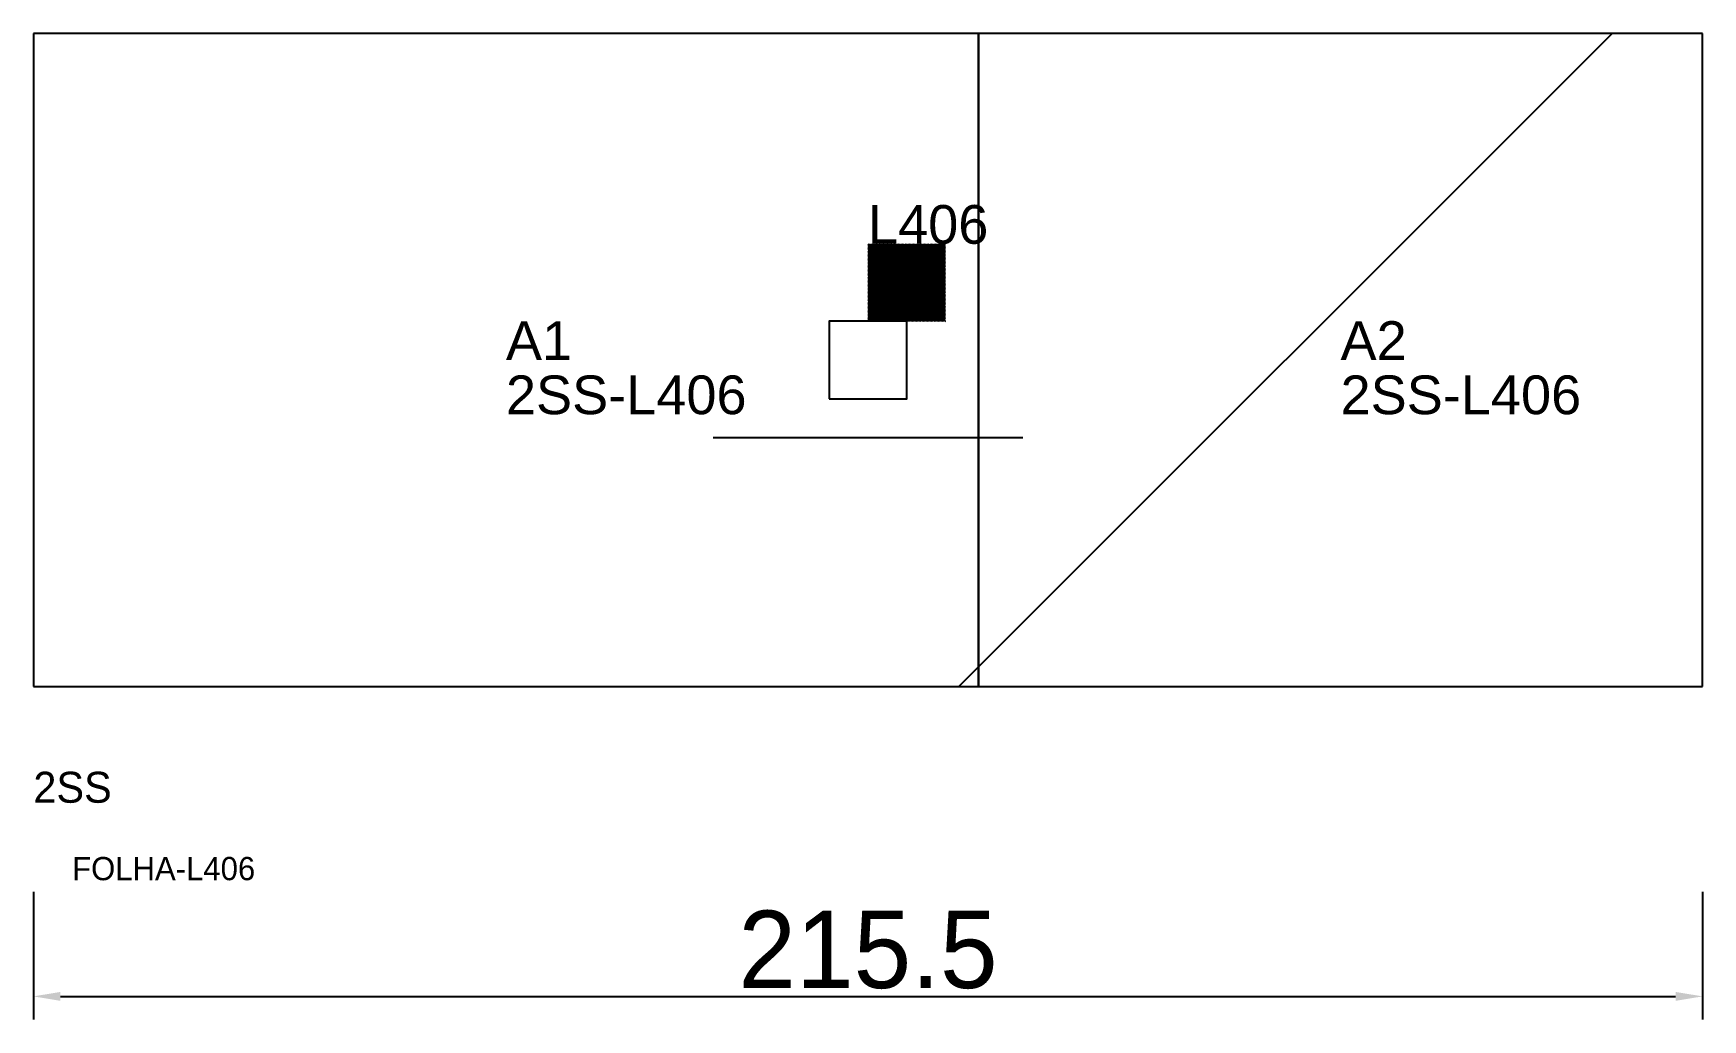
# Model space of a CAD drawing. Header units: metres. Extents: x 222 to 438, y 74 to 202.
import ezdxf

# ---------------------------------------------------------------- set-up
doc = ezdxf.new("R2010")
doc.units = ezdxf.units.M
for name, color, linetype in [('3', 3, 'CONTINUOUS'), ('AUX00', 7, 'CONTINUOUS'), ('COTA', 241, 'CONTINUOUS'), ('FOLHA', 255, 'CONTINUOUS'), ('Hachura', 251, 'CONTINUOUS'), ('NOMENCLATURA', 7, 'CONTINUOUS'), ('Nível', 160, 'CONTINUOUS'), ('Painéis', 200, 'CONTINUOUS'), ('Pilares', 5, 'CONTINUOUS'), ('REAPROVEITAMENTO', 251, 'CONTINUOUS'), ('SARR_2.2x7', 40, 'CONTINUOUS')]:
    doc.layers.add(name, color=color, linetype=linetype)
doc.styles.add('ARIAL', font='Arial.ttf')
doc.styles.add('STR_STANDARD', font='arial.ttf')
doc.dimstyles.new('EZ DXF', dxfattribs={"dimtxt": 10, "dimasz": 3.5, "dimexe": 3, "dimexo": 1.5, "dimgap": 1, "dimtad": 1, "dimdec": 1, "dimdsep": 46, "dimcen": 2.5, "dimazin": 3, "dimtfac": 1, "dimtmove": 0, "dimatfit": 3})

msp = doc.modelspace()

# ---------------------------------------------------------------- hatches: boundary and pattern name
at = {"layer": 'Hachura'}
h = msp.add_hatch(dxfattribs=at)
h.set_pattern_fill('ANSI31', scale=50)
h.paths.add_polyline_path([(222.2, 117.17), (437.68, 117.17), (437.68, 201.5), (222.2, 201.5)])
h = msp.add_hatch(dxfattribs=at)
h.set_pattern_fill('ANSI31', scale=50)
h.paths.add_polyline_path([(222.2, 117.17), (437.68, 117.17), (437.68, 201.5), (222.2, 201.5)])
at = {"layer": 'Reaproveitamento'}
h = msp.add_hatch(dxfattribs=at)
h.set_pattern_fill('SOLID')
h.paths.add_polyline_path([(329.94, 164.335), (339.94, 164.335), (339.94, 174.335), (329.94, 174.335)])
h = msp.add_hatch(dxfattribs=at)
h.set_pattern_fill('SOLID')
h.paths.add_polyline_path([(329.94, 164.335), (339.94, 164.335), (339.94, 174.335), (329.94, 174.335)])

# ---------------------------------------------------------------- linework, layer by layer
at = {"layer": '3'}
msp.add_lwpolyline([(344.2, 117.17), (344.2, 201.5)], close=True, dxfattribs=at)
msp.add_lwpolyline([(344.2, 117.17), (344.2, 201.5)], close=True, dxfattribs=at)
at = {"layer": 'Painéis', "color": 200}
for p, q in [((437.68, 201.5), (222.2, 201.5)), ((222.2, 201.5), (222.2, 117.17)), ((437.68, 201.5), (222.2, 201.5)), ((222.2, 201.5), (222.2, 117.17)), ((437.68, 117.17), (437.68, 201.5)), ((437.68, 117.17), (437.68, 201.5)), ((222.2, 117.17), (437.68, 117.17)), ((222.2, 117.17), (437.68, 117.17))]:
    msp.add_line(p, q, dxfattribs=at)
at = {"layer": 'Pilares'}
msp.add_lwpolyline([(324.94, 154.335), (334.94, 154.335), (334.94, 164.335), (324.94, 164.335)], close=True, dxfattribs=at)
msp.add_lwpolyline([(324.94, 154.335), (334.94, 154.335), (334.94, 164.335), (324.94, 164.335)], close=True, dxfattribs=at)
at = {"layer": 'SARR_2.2x7'}
msp.add_line((309.94, 149.335), (349.94, 149.335), dxfattribs=at)
msp.add_line((309.94, 149.335), (349.94, 149.335), dxfattribs=at)

# ---------------------------------------------------------------- texts
at = {"layer": '3', "style": 'STR_STANDARD'}
for s, p in [('A1', (283.2, 159.335)), ('A1', (283.2, 159.335)), ('A2', (390.94, 159.335)), ('A2', (390.94, 159.335))]:
    msp.add_text(s, height=5, dxfattribs=at).set_placement(p)
at = {"layer": 'AUX00', "style": 'STR_STANDARD'}
for p in [(283.2, 152.335), (283.2, 152.335), (390.94, 152.335), (390.94, 152.335)]:
    msp.add_text('2SS-L406', height=5, dxfattribs=at).set_placement(p)
at = {"layer": 'FOLHA'}
msp.add_text('FOLHA-L406', height=3, dxfattribs=at).set_placement((227.2, 92.17))
msp.add_text('FOLHA-L406', height=3, dxfattribs=at).set_placement((227.2, 92.17))
at = {"layer": 'NOMENCLATURA', "insert": (329.94, 179.335), "char_height": 5, "attachment_point": 1, "style": 'ARIAL'}
msp.add_mtext('L406', dxfattribs=at)
msp.add_mtext('L406', dxfattribs=at)
at = {"layer": 'Nível'}
msp.add_text('2SS', height=4, dxfattribs=at).set_placement((222.2, 102.17))
msp.add_text('2SS', height=4, dxfattribs=at).set_placement((222.2, 102.17))

# ---------------------------------------------------------------- dimensions: what is measured, and where the dimension line sits
at = {"layer": 'COTA'}
msp.add_linear_dim(base=(222.2, 77.17), p1=(222.2, 92.17), p2=(437.68, 92.17), dimstyle='EZ DXF', dxfattribs=at).render()
msp.add_linear_dim(base=(222.2, 77.17), p1=(222.2, 92.17), p2=(437.68, 92.17), dimstyle='EZ DXF', dxfattribs=at).render()

doc.saveas('drawing.dxf')
